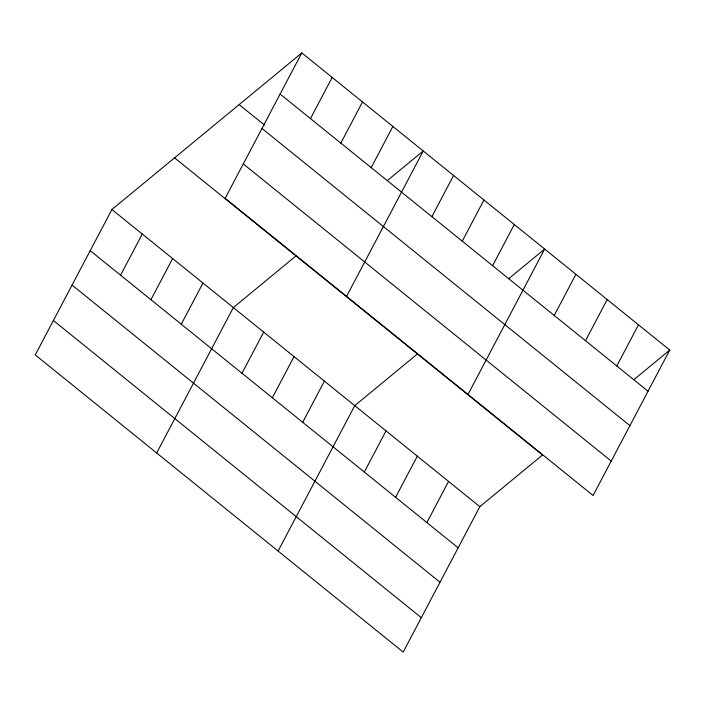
<?xml version="1.0" encoding="UTF-8"?>
<svg xmlns="http://www.w3.org/2000/svg" width="705" height="705" viewBox="0 0 705 705"><rect width="100%" height="100%" fill="white"/><g stroke="black" fill="none" stroke-linecap="round" stroke-linejoin="round"><path stroke-width="1.06" d="M301.81 52.919L225.151 198.325L593.081 495.492L669.75 350.077L301.81 52.919L111.919 209.508L35.25 354.923L403.189 652.081L479.849 506.675L542.515 454.998L174.584 157.841M120.573 275.188L142.269 234.025M150.923 299.704L172.628 258.541M181.282 324.212L202.978 283.058M310.473 118.59L332.17 77.435M156.669 452.989L233.337 307.574L296.003 255.897M340.823 143.106L362.52 101.952M241.991 373.245L263.688 332.09M371.183 167.623L392.879 126.468M272.341 397.761L294.047 356.607M346.569 296.391L423.229 150.985L387.301 180.612M302.701 422.277L324.397 381.123M431.892 216.655L453.588 175.492M278.087 551.046L354.756 405.639L417.422 353.963M462.242 241.172L483.938 200.008M364.326 472.05L386.032 430.896M492.601 265.679L514.298 224.525M395.602 497.307L417.307 456.153M467.988 394.456L544.648 249.041L508.719 278.669M426.877 522.572L448.574 481.409M554.227 315.461L575.923 274.298M585.502 340.718L607.199 299.563M616.778 365.974L638.474 324.82M633.821 379.704L669.75 350.077M280.114 94.073L648.054 391.231M239.145 104.596L264.445 125.023M261.978 128.477L629.909 425.635M243.287 163.921L611.226 461.088M111.919 209.508L479.849 506.675M90.214 250.672L458.153 547.829M72.077 285.076L440.017 582.233M53.386 320.519L421.326 617.677"/></g></svg>
